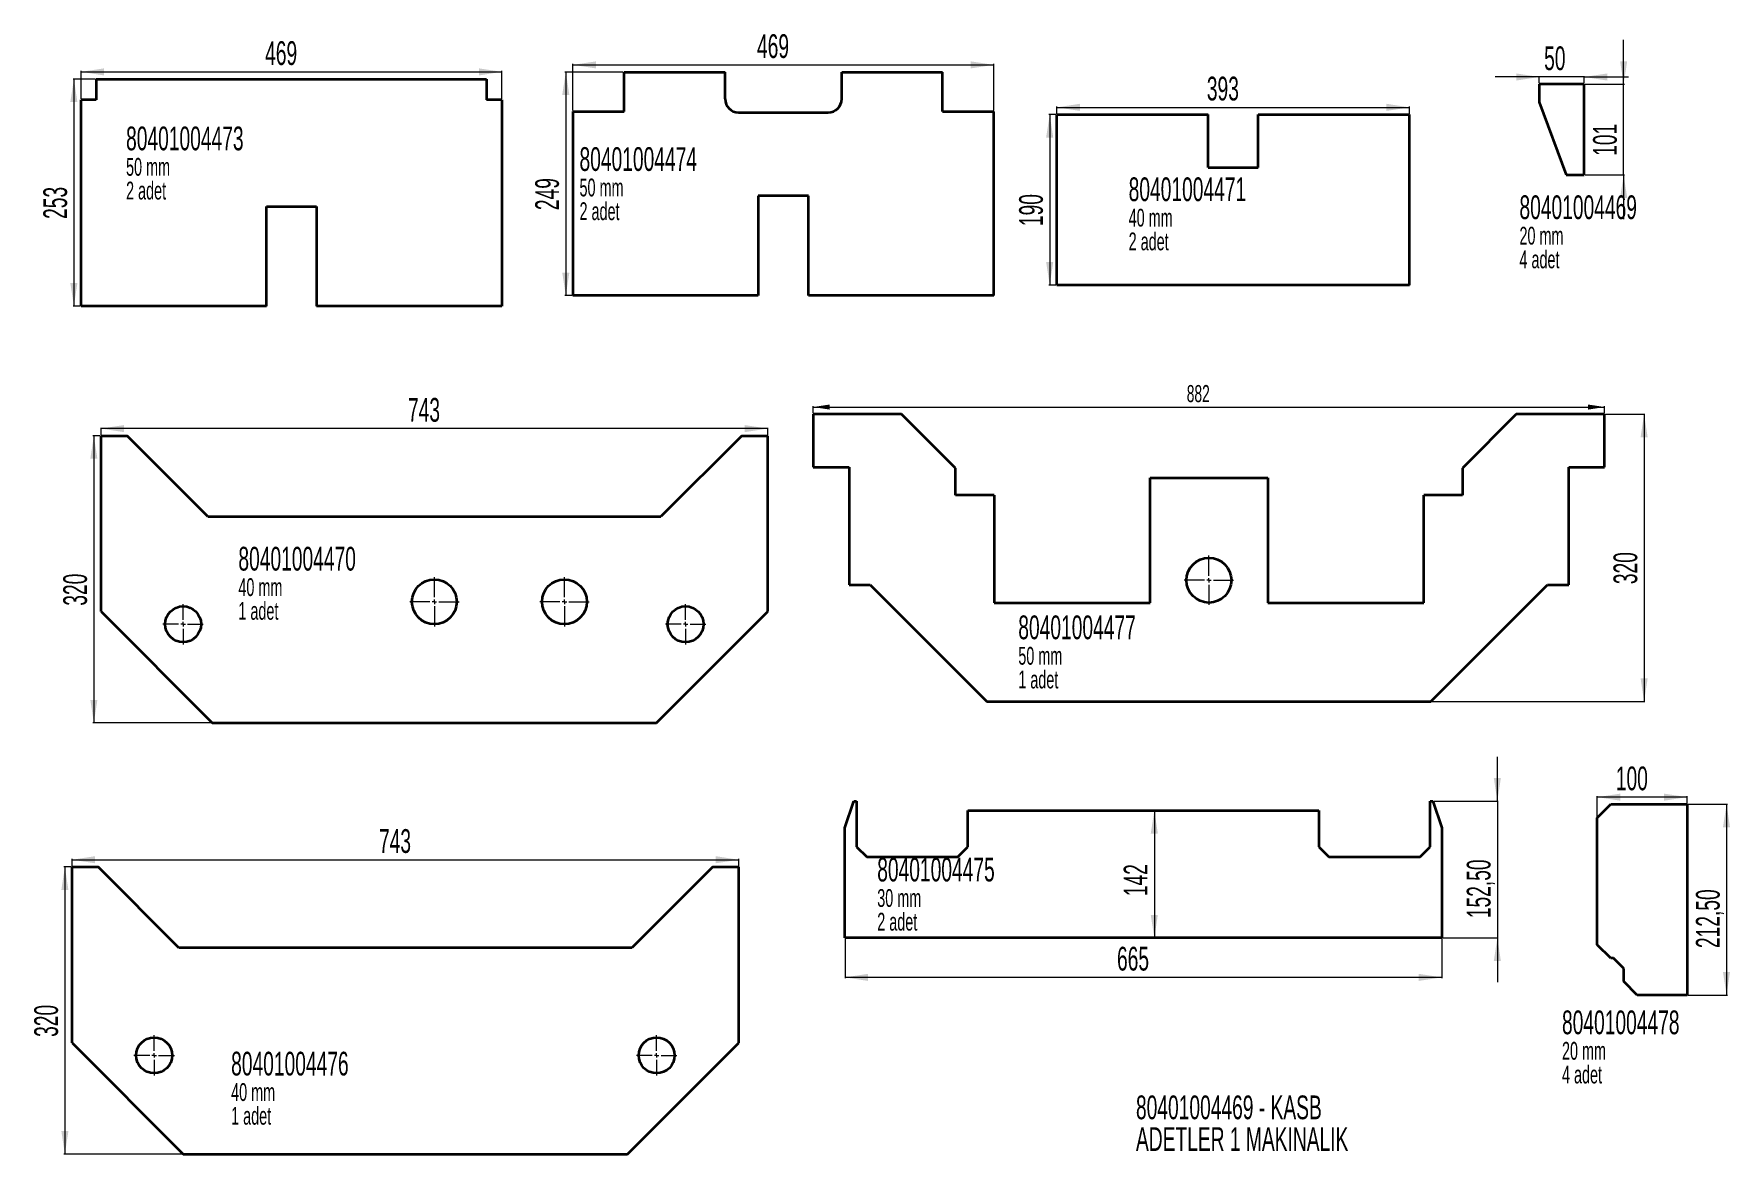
# Model space of a CAD drawing. Header units: millimetres. Extents: x 39 to 1929, y 62 to 1310.
import ezdxf

# ---------------------------------------------------------------- set-up
doc = ezdxf.new("R2010")
doc.units = ezdxf.units.MM
doc.styles.add('SLDTEXTSTYLE0', font='TXT', dxfattribs={"width": 0.605})
doc.dimstyles.new('SLDDIMSTYLE0', dxfattribs={"dimtxt": 25.683187, "dimasz": 2.825151, "dimexe": 0, "dimexo": 0.0625, "dimgap": 6.420797, "dimtad": 1, "dimrnd": 1e-09, "dimzin": 12, "dimdsep": 46, "dimtxsty": 'SLDTEXTSTYLE0', "dimsah": 1, "dimcen": 0.09, "dimadec": 0, "dimazin": 3, "dimtfac": 1, "dimtmove": 0, "dimatfit": 0, "dimfxl": 1, "dimfrac": 2, "dimtolj": 1, "dimtzin": 12, "dimarcsym": 0})
doc.dimstyles.new('SLDDIMSTYLE1', dxfattribs={"dimtxt": 25.683187, "dimasz": 2.825151, "dimexe": 0, "dimexo": 0.0625, "dimgap": 6.420797, "dimtad": 1, "dimrnd": 1e-09, "dimzin": 12, "dimdsep": 46, "dimtxsty": 'SLDTEXTSTYLE0', "dimsah": 1, "dimcen": 0.09, "dimadec": 0, "dimazin": 3, "dimtfac": 1, "dimtofl": 0, "dimtmove": 0, "dimatfit": 3, "dimfxl": 1, "dimfrac": 2, "dimtolj": 1, "dimtzin": 12, "dimarcsym": 0})
doc.dimstyles.new('SLDDIMSTYLE2', dxfattribs={"dimtxt": 18.491895, "dimasz": 2.825151, "dimexe": 0, "dimexo": 0.0625, "dimgap": 4.622974, "dimtad": 1, "dimrnd": 1e-09, "dimzin": 12, "dimdsep": 46, "dimtxsty": 'SLDTEXTSTYLE0', "dimsah": 1, "dimcen": 0.09, "dimadec": 0, "dimazin": 3, "dimtfac": 1, "dimtofl": 0, "dimtmove": 0, "dimatfit": 3, "dimfxl": 1, "dimfrac": 2, "dimtolj": 1, "dimtzin": 12, "dimarcsym": 0})

# ---------------------------------------------------------------- blocks, each defined once
blk = doc.blocks.new('SW_NOTE_0')
at = {"color": 0, "linetype": 'Continuous', "lineweight": 0, "attachment_point": 1, "style": 'SLDTEXTSTYLE0'}
for s, insert, char_height in [('80401004476', (0, 34.1), 26.458), ('40 mm', (0, -0.9), 19.84), ('1 adet', (0, -27.3), 19.84)]:
    blk.add_mtext(s, dxfattribs=dict(at, insert=insert, char_height=char_height))
blk = doc.blocks.new('SW_NOTE_0_1')
at = {"color": 0, "linetype": 'Continuous', "lineweight": 0, "attachment_point": 1, "style": 'SLDTEXTSTYLE0'}
for s, insert, char_height in [('80401004470', (0, 34.1), 26.458), ('40 mm', (0, -0.9), 19.84), ('1 adet', (0, -27.3), 19.84)]:
    blk.add_mtext(s, dxfattribs=dict(at, insert=insert, char_height=char_height))
blk = doc.blocks.new('SW_NOTE_0_2')
at = {"color": 0, "linetype": 'Continuous', "lineweight": 0, "attachment_point": 1, "style": 'SLDTEXTSTYLE0'}
for s, insert, char_height in [('80401004473', (0, 34.1), 26.458), ('50 mm', (0, -0.9), 19.84), ('2 adet', (0, -27.3), 19.84)]:
    blk.add_mtext(s, dxfattribs=dict(at, insert=insert, char_height=char_height))
blk = doc.blocks.new('SW_NOTE_0_3')
at = {"color": 0, "linetype": 'Continuous', "lineweight": 0, "char_height": 26.458, "attachment_point": 1, "style": 'SLDTEXTSTYLE0'}
for s, insert in [('80401004469 - KASB', (0, 34.1)), ('ADETLER 1 MAKINALIK', (0, -1.2))]:
    blk.add_mtext(s, dxfattribs=dict(at, insert=insert))
blk = doc.blocks.new('_D')
at = {"color": 7, "linetype": 'Continuous', "lineweight": 0}
for p, q in [((1716.2, 1262.5), (1666.9, 1262.5)), ((1716.2, 1255.5), (1716.2, 1263.5)), ((1766.2, 1262.5), (1716.2, 1262.5)), ((1766.2, 1255.5), (1766.2, 1263.5)), ((1766.2, 1262.5), (1815.6, 1262.5))]:
    blk.add_line(p, q, dxfattribs=at)
at = {"color": 7, "linetype": 'Continuous', "lineweight": 18}
for points in [[(1716.2, 1262.5), (1690.6, 1266.4), (1690.6, 1258.5)], [(1766.2, 1262.5), (1791.9, 1258.5), (1791.9, 1266.4)]]:
    blk.add_solid(points, dxfattribs=at)
at = {"color": 7, "linetype": 'Continuous', "lineweight": 18, "insert": (1721.6, 1296.6), "char_height": 26.46, "attachment_point": 1, "style": 'SLDTEXTSTYLE0'}
blk.add_mtext('50', dxfattribs=at)
blk = doc.blocks.new('_D_1')
at = {"color": 7, "linetype": 'Continuous', "lineweight": 0}
for p, q in [((1810.2, 1254.5), (1810.2, 1303.9)), ((1767.2, 1254.5), (1811.2, 1254.5)), ((1810.2, 1153.5), (1810.2, 1254.5)), ((1767.2, 1153.5), (1811.2, 1153.5)), ((1810.2, 1153.5), (1810.2, 1104.1))]:
    blk.add_line(p, q, dxfattribs=at)
at = {"color": 7, "linetype": 'Continuous', "lineweight": 18}
for points in [[(1810.2, 1254.5), (1814.2, 1280.1), (1806.3, 1280.1)], [(1810.2, 1153.5), (1806.3, 1127.8), (1814.2, 1127.8)]]:
    blk.add_solid(points, dxfattribs=at)
at = {"color": 7, "linetype": 'Continuous', "lineweight": 18, "insert": (1776.1, 1174.6), "char_height": 26.46, "attachment_point": 1, "rotation": 90, "style": 'SLDTEXTSTYLE0'}
blk.add_mtext('101', dxfattribs=at)
blk = doc.blocks.new('SW_NOTE_0_4')
at = {"color": 0, "linetype": 'Continuous', "lineweight": 0, "attachment_point": 1, "style": 'SLDTEXTSTYLE0'}
for s, insert, char_height in [('80401004469', (0, 34.1), 26.458), ('20 mm', (0, -0.9), 19.84), ('4 adet', (0, -27.3), 19.84)]:
    blk.add_mtext(s, dxfattribs=dict(at, insert=insert, char_height=char_height))
blk = doc.blocks.new('_D_2')
at = {"color": 7, "linetype": 'Continuous', "lineweight": 0}
for p, q in [((113.3, 863.7), (113.3, 871.7)), ((856.3, 870.7), (113.3, 870.7)), ((856.3, 863.7), (856.3, 871.7))]:
    blk.add_line(p, q, dxfattribs=at)
at = {"color": 7, "linetype": 'Continuous', "lineweight": 18}
for points in [[(113.3, 870.7), (139, 866.7), (139, 874.6)], [(856.3, 870.7), (830.6, 874.6), (830.6, 866.7)]]:
    blk.add_solid(points, dxfattribs=at)
at = {"color": 7, "linetype": 'Continuous', "lineweight": 18, "insert": (455.4, 904.8), "char_height": 26.46, "attachment_point": 1, "style": 'SLDTEXTSTYLE0'}
blk.add_mtext('743', dxfattribs=at)
blk = doc.blocks.new('_D_3')
at = {"color": 7, "linetype": 'Continuous', "lineweight": 0}
for p, q in [((112.3, 862.7), (104.3, 862.7)), ((105.3, 862.7), (105.3, 542.7)), ((236.3, 542.7), (104.3, 542.7))]:
    blk.add_line(p, q, dxfattribs=at)
at = {"color": 7, "linetype": 'Continuous', "lineweight": 18}
for points in [[(105.3, 862.7), (101.4, 837), (109.3, 837)], [(105.3, 542.7), (109.3, 568.4), (101.4, 568.4)]]:
    blk.add_solid(points, dxfattribs=at)
at = {"color": 7, "linetype": 'Continuous', "lineweight": 18, "insert": (71.2, 673.3), "char_height": 26.46, "attachment_point": 1, "rotation": 90, "style": 'SLDTEXTSTYLE0'}
blk.add_mtext('320', dxfattribs=at)
blk = doc.blocks.new('SW_CENTERMARKSYMBOL_0')
at = {"color": 0, "linetype": 'Continuous', "lineweight": 18}
for p, q in [((0, 5), (0, 27.5)), ((-5, 0), (-27.5, 0)), ((0, 0), (-2.5, 0)), ((0, 0), (0, 2.5)), ((0, 0), (0, -2.5)), ((0, 0), (2.5, 0)), ((5, 0), (27.5, 0)), ((0, -5), (0, -27.5))]:
    blk.add_line(p, q, dxfattribs=at)
blk = doc.blocks.new('SW_CENTERMARKSYMBOL_1')
at = {"color": 0, "linetype": 'Continuous', "lineweight": 18}
for p, q in [((0, 5), (0, 27.5)), ((-5, 0), (-27.5, 0)), ((0, 0), (-2.5, 0)), ((0, 0), (0, 2.5)), ((0, 0), (0, -2.5)), ((0, 0), (2.5, 0)), ((5, 0), (27.5, 0)), ((0, -5), (0, -27.5))]:
    blk.add_line(p, q, dxfattribs=at)
blk = doc.blocks.new('SW_CENTERMARKSYMBOL_2')
at = {"color": 0, "linetype": 'Continuous', "lineweight": 18}
for p, q in [((0, 5), (0, 22.5)), ((-5, 0), (-22.5, 0)), ((0, 0), (-2.5, 0)), ((0, 0), (0, 2.5)), ((0, 0), (0, -2.5)), ((0, 0), (2.5, 0)), ((5, 0), (22.5, 0)), ((0, -5), (0, -22.5))]:
    blk.add_line(p, q, dxfattribs=at)
blk = doc.blocks.new('SW_CENTERMARKSYMBOL_3')
at = {"color": 0, "linetype": 'Continuous', "lineweight": 18}
for p, q in [((0, 5), (0, 22.5)), ((-5, 0), (-22.5, 0)), ((0, 0), (-2.5, 0)), ((0, 0), (0, 2.5)), ((0, 0), (0, -2.5)), ((0, 0), (2.5, 0)), ((5, 0), (22.5, 0)), ((0, -5), (0, -22.5))]:
    blk.add_line(p, q, dxfattribs=at)
blk = doc.blocks.new('_D_4')
at = {"color": 7, "linetype": 'Continuous', "lineweight": 0}
for p, q in [((1178.6, 1221.6), (1178.6, 1229.6)), ((1571.6, 1221.6), (1571.6, 1229.6)), ((1178.6, 1228.6), (1571.6, 1228.6))]:
    blk.add_line(p, q, dxfattribs=at)
at = {"color": 7, "linetype": 'Continuous', "lineweight": 18}
for points in [[(1178.6, 1228.6), (1204.2, 1224.7), (1204.2, 1232.6)], [(1571.6, 1228.6), (1545.9, 1232.6), (1545.9, 1224.7)]]:
    blk.add_solid(points, dxfattribs=at)
at = {"color": 7, "linetype": 'Continuous', "lineweight": 18, "insert": (1345.7, 1262.8), "char_height": 26.46, "attachment_point": 1, "style": 'SLDTEXTSTYLE0'}
blk.add_mtext('393', dxfattribs=at)
blk = doc.blocks.new('_D_5')
at = {"color": 7, "linetype": 'Continuous', "lineweight": 0}
for p, q in [((1177.6, 1220.6), (1169.6, 1220.6)), ((1170.6, 1220.6), (1170.6, 1030.6)), ((1177.6, 1030.6), (1169.6, 1030.6))]:
    blk.add_line(p, q, dxfattribs=at)
at = {"color": 7, "linetype": 'Continuous', "lineweight": 18}
for points in [[(1170.6, 1220.6), (1166.6, 1195), (1174.5, 1195)], [(1170.6, 1030.6), (1174.5, 1056.3), (1166.6, 1056.3)]]:
    blk.add_solid(points, dxfattribs=at)
at = {"color": 7, "linetype": 'Continuous', "lineweight": 18, "insert": (1136.5, 1096.3), "char_height": 26.46, "attachment_point": 1, "rotation": 90, "style": 'SLDTEXTSTYLE0'}
blk.add_mtext('190', dxfattribs=at)
blk = doc.blocks.new('SW_NOTE_0_5')
at = {"color": 0, "linetype": 'Continuous', "lineweight": 0, "attachment_point": 1, "style": 'SLDTEXTSTYLE0'}
for s, insert, char_height in [('80401004471', (0, 34.1), 26.458), ('40 mm', (0, -0.9), 19.84), ('2 adet', (0, -27.3), 19.84)]:
    blk.add_mtext(s, dxfattribs=dict(at, insert=insert, char_height=char_height))
blk = doc.blocks.new('_D_6')
at = {"color": 7, "linetype": 'Continuous', "lineweight": 0}
for p, q in [((91.1, 1238.2), (91.1, 1269.2)), ((91.1, 1268.2), (560.1, 1268.2)), ((560.1, 1238.2), (560.1, 1269.2))]:
    blk.add_line(p, q, dxfattribs=at)
at = {"color": 7, "linetype": 'Continuous', "lineweight": 18}
for points in [[(91.1, 1268.2), (116.8, 1264.2), (116.8, 1272.1)], [(560.1, 1268.2), (534.4, 1272.1), (534.4, 1264.2)]]:
    blk.add_solid(points, dxfattribs=at)
at = {"color": 7, "linetype": 'Continuous', "lineweight": 18, "insert": (296.2, 1302.3), "char_height": 26.46, "attachment_point": 1, "style": 'SLDTEXTSTYLE0'}
blk.add_mtext('469', dxfattribs=at)
blk = doc.blocks.new('_D_7')
at = {"color": 7, "linetype": 'Continuous', "lineweight": 0}
for p, q in [((107.1, 1260.2), (82.1, 1260.2)), ((83.1, 1260.2), (83.1, 1007.2)), ((90.1, 1007.2), (82.1, 1007.2))]:
    blk.add_line(p, q, dxfattribs=at)
at = {"color": 7, "linetype": 'Continuous', "lineweight": 18}
for points in [[(83.1, 1260.2), (79.1, 1234.5), (87, 1234.5)], [(83.1, 1007.2), (87, 1032.9), (79.1, 1032.9)]]:
    blk.add_solid(points, dxfattribs=at)
at = {"color": 7, "linetype": 'Continuous', "lineweight": 18, "insert": (49, 1104.3), "char_height": 26.46, "attachment_point": 1, "rotation": 90, "style": 'SLDTEXTSTYLE0'}
blk.add_mtext('253', dxfattribs=at)
blk = doc.blocks.new('_D_8')
at = {"color": 7, "linetype": 'Continuous', "lineweight": 0}
for p, q in [((639.3, 1225), (639.3, 1277)), ((639.3, 1276), (1108.3, 1276)), ((1108.3, 1225), (1108.3, 1277))]:
    blk.add_line(p, q, dxfattribs=at)
at = {"color": 7, "linetype": 'Continuous', "lineweight": 18}
for points in [[(639.3, 1276), (665, 1272), (665, 1279.9)], [(1108.3, 1276), (1082.6, 1279.9), (1082.6, 1272)]]:
    blk.add_solid(points, dxfattribs=at)
at = {"color": 7, "linetype": 'Continuous', "lineweight": 18, "insert": (844.4, 1310.1), "char_height": 26.46, "attachment_point": 1, "style": 'SLDTEXTSTYLE0'}
blk.add_mtext('469', dxfattribs=at)
blk = doc.blocks.new('_D_9')
at = {"color": 7, "linetype": 'Continuous', "lineweight": 0}
for p, q in [((695.3, 1268), (630.3, 1268)), ((631.3, 1268), (631.3, 1019)), ((638.3, 1019), (630.3, 1019))]:
    blk.add_line(p, q, dxfattribs=at)
at = {"color": 7, "linetype": 'Continuous', "lineweight": 18}
for points in [[(631.3, 1268), (627.3, 1242.3), (635.3, 1242.3)], [(631.3, 1019), (635.3, 1044.6), (627.3, 1044.6)]]:
    blk.add_solid(points, dxfattribs=at)
at = {"color": 7, "linetype": 'Continuous', "lineweight": 18, "insert": (597.2, 1114.1), "char_height": 26.46, "attachment_point": 1, "rotation": 90, "style": 'SLDTEXTSTYLE0'}
blk.add_mtext('249', dxfattribs=at)
blk = doc.blocks.new('SW_NOTE_0_6')
at = {"color": 0, "linetype": 'Continuous', "lineweight": 0, "attachment_point": 1, "style": 'SLDTEXTSTYLE0'}
for s, insert, char_height in [('80401004474', (0, 34.1), 26.458), ('50 mm', (0, -0.9), 19.84), ('2 adet', (0, -27.3), 19.84)]:
    blk.add_mtext(s, dxfattribs=dict(at, insert=insert, char_height=char_height))
blk = doc.blocks.new('_D_10')
at = {"color": 7, "linetype": 'Continuous', "lineweight": 0}
for p, q in [((81, 383.2), (81, 391.2)), ((81, 390.2), (824, 390.2)), ((824, 383.2), (824, 391.2))]:
    blk.add_line(p, q, dxfattribs=at)
at = {"color": 7, "linetype": 'Continuous', "lineweight": 18}
for points in [[(81, 390.2), (106.7, 386.3), (106.7, 394.2)], [(824, 390.2), (798.4, 394.2), (798.4, 386.3)]]:
    blk.add_solid(points, dxfattribs=at)
at = {"color": 7, "linetype": 'Continuous', "lineweight": 18, "insert": (423.1, 424.3), "char_height": 26.46, "attachment_point": 1, "style": 'SLDTEXTSTYLE0'}
blk.add_mtext('743', dxfattribs=at)
blk = doc.blocks.new('_D_11')
at = {"color": 7, "linetype": 'Continuous', "lineweight": 0}
for p, q in [((80, 382.2), (72, 382.2)), ((73, 382.2), (73, 62.2)), ((204, 62.2), (72, 62.2))]:
    blk.add_line(p, q, dxfattribs=at)
at = {"color": 7, "linetype": 'Continuous', "lineweight": 18}
for points in [[(73, 382.2), (69.1, 356.6), (77, 356.6)], [(73, 62.2), (77, 87.9), (69.1, 87.9)]]:
    blk.add_solid(points, dxfattribs=at)
at = {"color": 7, "linetype": 'Continuous', "lineweight": 18, "insert": (38.9, 192.8), "char_height": 26.46, "attachment_point": 1, "rotation": 90, "style": 'SLDTEXTSTYLE0'}
blk.add_mtext('320', dxfattribs=at)
blk = doc.blocks.new('SW_CENTERMARKSYMBOL_4')
at = {"color": 0, "linetype": 'Continuous', "lineweight": 18}
for p, q in [((0, 5), (0, 22.5)), ((-5, 0), (-22.5, 0)), ((0, 0), (-2.5, 0)), ((0, 0), (0, 2.5)), ((0, 0), (0, -2.5)), ((0, 0), (2.5, 0)), ((5, 0), (22.5, 0)), ((0, -5), (0, -22.5))]:
    blk.add_line(p, q, dxfattribs=at)
blk = doc.blocks.new('SW_CENTERMARKSYMBOL_5')
at = {"color": 0, "linetype": 'Continuous', "lineweight": 18}
for p, q in [((0, 5), (0, 22.5)), ((-5, 0), (-22.5, 0)), ((0, 0), (-2.5, 0)), ((0, 0), (0, 2.5)), ((0, 0), (0, -2.5)), ((0, 0), (2.5, 0)), ((5, 0), (22.5, 0)), ((0, -5), (0, -22.5))]:
    blk.add_line(p, q, dxfattribs=at)
blk = doc.blocks.new('_D_12')
at = {"color": 7, "linetype": 'Continuous', "lineweight": 0}
for p, q in [((1790, 886.7), (1834, 886.7)), ((1833, 886.7), (1833, 566.7)), ((1596.5, 566.7), (1834, 566.7))]:
    blk.add_line(p, q, dxfattribs=at)
at = {"color": 7, "linetype": 'Continuous', "lineweight": 18}
for points in [[(1833, 886.7), (1829.1, 861), (1837, 861)], [(1833, 566.7), (1837, 592.3), (1829.1, 592.3)]]:
    blk.add_solid(points, dxfattribs=at)
at = {"color": 7, "linetype": 'Continuous', "lineweight": 18, "insert": (1798.9, 697.3), "char_height": 26.46, "attachment_point": 1, "rotation": 90, "style": 'SLDTEXTSTYLE0'}
blk.add_mtext('320', dxfattribs=at)
blk = doc.blocks.new('_D_13')
at = {"color": 7, "linetype": 'Continuous', "lineweight": 0}
for p, q in [((907, 887.7), (907, 895.7)), ((907, 894.7), (1789, 894.7)), ((1789, 887.7), (1789, 895.7))]:
    blk.add_line(p, q, dxfattribs=at)
at = {"color": 7, "linetype": 'Continuous', "lineweight": 18}
for points in [[(907, 894.7), (925.5, 891.8), (925.5, 897.5)], [(1789, 894.7), (1770.5, 897.5), (1770.5, 891.8)]]:
    blk.add_solid(points, dxfattribs=at)
at = {"color": 7, "linetype": 'Continuous', "lineweight": 18, "insert": (1323.3, 919.2), "char_height": 19.05, "attachment_point": 1, "style": 'SLDTEXTSTYLE0'}
blk.add_mtext('882', dxfattribs=at)
blk = doc.blocks.new('SW_NOTE_0_7')
at = {"color": 0, "linetype": 'Continuous', "lineweight": 0, "attachment_point": 1, "style": 'SLDTEXTSTYLE0'}
for s, insert, char_height in [('80401004477', (0, 34.1), 26.458), ('50 mm', (0, -0.9), 19.84), ('1 adet', (0, -27.3), 19.84)]:
    blk.add_mtext(s, dxfattribs=dict(at, insert=insert, char_height=char_height))
blk = doc.blocks.new('SW_CENTERMARKSYMBOL_6')
at = {"color": 0, "linetype": 'Continuous', "lineweight": 18}
for p, q in [((0, 5), (0, 27.5)), ((-5, 0), (-27.5, 0)), ((0, 0), (-2.5, 0)), ((0, 0), (0, 2.5)), ((0, 0), (0, -2.5)), ((0, 0), (2.5, 0)), ((5, 0), (27.5, 0)), ((0, -5), (0, -27.5))]:
    blk.add_line(p, q, dxfattribs=at)
blk = doc.blocks.new('_D_14')
at = {"color": 7, "linetype": 'Continuous', "lineweight": 0}
for p, q in [((1881.9, 452), (1925.9, 452)), ((1924.9, 452), (1924.9, 239.5)), ((1881.9, 239.5), (1925.9, 239.5))]:
    blk.add_line(p, q, dxfattribs=at)
at = {"color": 7, "linetype": 'Continuous', "lineweight": 18}
for points in [[(1924.9, 452), (1920.9, 426.3), (1928.8, 426.3)], [(1924.9, 239.5), (1928.8, 265.2), (1920.9, 265.2)]]:
    blk.add_solid(points, dxfattribs=at)
at = {"color": 7, "linetype": 'Continuous', "lineweight": 18, "insert": (1890.8, 291.8), "char_height": 26.46, "attachment_point": 1, "rotation": 90, "style": 'SLDTEXTSTYLE0'}
blk.add_mtext('212,50', dxfattribs=at)
blk = doc.blocks.new('_D_15')
at = {"color": 7, "linetype": 'Continuous', "lineweight": 0}
for p, q in [((1780.9, 438), (1780.9, 461)), ((1880.9, 460), (1780.9, 460)), ((1880.9, 453), (1880.9, 461))]:
    blk.add_line(p, q, dxfattribs=at)
at = {"color": 7, "linetype": 'Continuous', "lineweight": 18}
for points in [[(1780.9, 460), (1806.6, 456), (1806.6, 463.9)], [(1880.9, 460), (1855.2, 463.9), (1855.2, 456)]]:
    blk.add_solid(points, dxfattribs=at)
at = {"color": 7, "linetype": 'Continuous', "lineweight": 18, "insert": (1801.5, 494.1), "char_height": 26.46, "attachment_point": 1, "style": 'SLDTEXTSTYLE0'}
blk.add_mtext('100', dxfattribs=at)
blk = doc.blocks.new('SW_NOTE_0_8')
at = {"color": 0, "linetype": 'Continuous', "lineweight": 0, "attachment_point": 1, "style": 'SLDTEXTSTYLE0'}
for s, insert, char_height in [('80401004478', (0, 34.1), 26.458), ('20 mm', (0, -0.9), 19.84), ('4 adet', (0, -27.3), 19.84)]:
    blk.add_mtext(s, dxfattribs=dict(at, insert=insert, char_height=char_height))
blk = doc.blocks.new('_D_16')
at = {"color": 7, "linetype": 'Continuous', "lineweight": 0}
blk.add_line((1287.2, 445.1), (1287.2, 303.1), dxfattribs=at)
at = {"color": 7, "linetype": 'Continuous', "lineweight": 18}
for points in [[(1287.2, 445.1), (1283.2, 419.4), (1291.1, 419.4)], [(1287.2, 303.1), (1291.1, 328.8), (1283.2, 328.8)]]:
    blk.add_solid(points, dxfattribs=at)
at = {"color": 7, "linetype": 'Continuous', "lineweight": 18, "insert": (1253.1, 349.6), "char_height": 26.46, "attachment_point": 1, "rotation": 90, "style": 'SLDTEXTSTYLE0'}
blk.add_mtext('142', dxfattribs=at)
blk = doc.blocks.new('_D_17')
at = {"color": 7, "linetype": 'Continuous', "lineweight": 0}
for p, q in [((1669.5, 455.6), (1669.5, 505)), ((1598.5, 455.6), (1670.5, 455.6)), ((1669.5, 455.6), (1669.5, 303.1)), ((1608.5, 303.1), (1670.5, 303.1)), ((1669.5, 303.1), (1669.5, 253.7))]:
    blk.add_line(p, q, dxfattribs=at)
at = {"color": 7, "linetype": 'Continuous', "lineweight": 18}
for points in [[(1669.5, 455.6), (1673.4, 481.3), (1665.5, 481.3)], [(1669.5, 303.1), (1665.5, 277.4), (1673.4, 277.4)]]:
    blk.add_solid(points, dxfattribs=at)
at = {"color": 7, "linetype": 'Continuous', "lineweight": 18, "insert": (1635.4, 325.1), "char_height": 26.46, "attachment_point": 1, "rotation": 90, "style": 'SLDTEXTSTYLE0'}
blk.add_mtext('152,50', dxfattribs=at)
blk = doc.blocks.new('_D_18')
at = {"color": 7, "linetype": 'Continuous', "lineweight": 0}
for p, q in [((942.5, 302.1), (942.5, 258.1)), ((1607.5, 302.1), (1607.5, 258.1)), ((1607.5, 259.1), (942.5, 259.1))]:
    blk.add_line(p, q, dxfattribs=at)
at = {"color": 7, "linetype": 'Continuous', "lineweight": 18}
for points in [[(942.5, 259.1), (968.1, 255.2), (968.1, 263.1)], [(1607.5, 259.1), (1581.8, 263.1), (1581.8, 255.2)]]:
    blk.add_solid(points, dxfattribs=at)
at = {"color": 7, "linetype": 'Continuous', "lineweight": 18, "insert": (1245.6, 293.2), "char_height": 26.46, "attachment_point": 1, "style": 'SLDTEXTSTYLE0'}
blk.add_mtext('665', dxfattribs=at)
blk = doc.blocks.new('SW_NOTE_0_9')
at = {"color": 0, "linetype": 'Continuous', "lineweight": 0, "attachment_point": 1, "style": 'SLDTEXTSTYLE0'}
for s, insert, char_height in [('80401004475', (0, 34.1), 26.458), ('30 mm', (0, -0.9), 19.84), ('2 adet', (0, -27.3), 19.84)]:
    blk.add_mtext(s, dxfattribs=dict(at, insert=insert, char_height=char_height))

msp = doc.modelspace()

# ---------------------------------------------------------------- linework, layer by layer
at = {"color": 7, "linetype": 'Continuous', "lineweight": 35}
for p, q in [((696.301, 1223.957), (696.301, 1267.957)), ((696.301, 1267.957), (808.801, 1267.957)), ((808.801, 1237.957), (808.801, 1267.957)), ((938.801, 1267.957), (1051.301, 1267.957)), ((938.801, 1237.957), (938.801, 1267.957)), ((1051.301, 1223.957), (1051.301, 1267.957)), ((108.076, 1260.171), (108.076, 1237.171)), ((108.076, 1260.171), (543.076, 1260.171)), ((543.076, 1260.171), (543.076, 1237.171)), ((1716.243, 1254.462), (1716.243, 1234.462)), ((1766.243, 1254.462), (1716.243, 1254.462)), ((1766.243, 1153.462), (1766.243, 1254.462)), ((91.076, 1007.171), (91.076, 1237.171)), ((108.076, 1237.171), (91.076, 1237.171)), ((560.076, 1237.171), (543.076, 1237.171)), ((560.076, 1237.171), (560.076, 1007.171)), ((1716.243, 1234.462), (1746.243, 1153.462)), ((639.301, 1223.957), (696.301, 1223.957)), ((639.301, 1223.957), (639.301, 1018.957)), ((823.801, 1222.957), (923.801, 1222.957)), ((1051.301, 1223.957), (1108.301, 1223.957)), ((1108.301, 1018.957), (1108.301, 1223.957)), ((1178.558, 1030.65), (1178.558, 1220.65)), ((1178.558, 1220.65), (1347.058, 1220.65)), ((1347.058, 1161.65), (1347.058, 1220.65)), ((1403.058, 1161.65), (1403.058, 1220.65)), ((1403.058, 1220.65), (1571.558, 1220.65)), ((1571.558, 1030.65), (1571.558, 1220.65)), ((1347.058, 1161.65), (1403.058, 1161.65)), ((1746.243, 1153.462), (1766.243, 1153.462)), ((297.576, 1118.171), (353.576, 1118.171)), ((297.576, 1007.171), (297.576, 1118.171)), ((353.576, 1118.171), (353.576, 1007.171)), ((901.801, 1129.957), (845.801, 1129.957)), ((845.801, 1129.957), (845.801, 1018.957)), ((901.801, 1018.957), (901.801, 1129.957)), ((1571.558, 1030.65), (1178.558, 1030.65)), ((297.576, 1007.171), (91.076, 1007.171)), ((560.076, 1007.171), (353.576, 1007.171)), ((845.801, 1018.957), (639.301, 1018.957)), ((1108.301, 1018.957), (901.801, 1018.957)), ((907.026, 886.659), (907.026, 827.659)), ((1005.526, 886.659), (907.026, 886.659)), ((1065.526, 826.659), (1005.526, 886.659)), ((1690.526, 886.659), (1630.526, 826.659)), ((1789.026, 886.659), (1690.526, 886.659)), ((1789.026, 827.659), (1789.026, 886.659)), ((113.303, 666.67), (113.303, 862.67)), ((113.303, 862.67), (142.303, 862.67)), ((232.303, 772.67), (142.303, 862.67)), ((827.303, 862.67), (737.303, 772.67)), ((827.303, 862.67), (856.303, 862.67)), ((856.303, 666.67), (856.303, 862.67)), ((907.026, 827.659), (947.026, 827.659)), ((947.026, 827.659), (947.026, 696.659)), ((1065.526, 796.659), (1065.526, 826.659)), ((1282.526, 676.659), (1282.526, 815.659)), ((1282.526, 815.659), (1413.526, 815.659)), ((1413.526, 815.659), (1413.526, 676.659)), ((1630.526, 826.659), (1630.526, 796.659)), ((1749.026, 827.659), (1789.026, 827.659)), ((1749.026, 696.659), (1749.026, 827.659)), ((1108.526, 796.659), (1065.526, 796.659)), ((1108.526, 796.659), (1108.526, 676.659)), ((1630.526, 796.659), (1587.526, 796.659)), ((1587.526, 676.659), (1587.526, 796.659)), ((232.303, 772.67), (737.303, 772.67)), ((947.026, 696.659), (970.526, 696.659)), ((970.526, 696.659), (1100.526, 566.659)), ((1595.526, 566.659), (1725.526, 696.659)), ((1725.526, 696.659), (1749.026, 696.659)), ((113.303, 666.67), (237.303, 542.67)), ((732.303, 542.67), (856.303, 666.67)), ((1108.526, 676.659), (1282.526, 676.659)), ((1413.526, 676.659), (1587.526, 676.659)), ((1100.526, 566.659), (1595.526, 566.659)), ((237.303, 542.67), (732.303, 542.67)), ((942.457, 425.621), (952.457, 455.621)), ((952.457, 455.621), (955.457, 455.621)), ((955.457, 455.621), (955.457, 404.793)), ((1594.457, 404.793), (1594.457, 455.621)), ((1594.457, 455.621), (1597.457, 455.621)), ((1597.457, 455.621), (1607.457, 425.621)), ((1079.457, 404.793), (1079.457, 445.121)), ((1079.457, 445.121), (1470.457, 445.121)), ((1470.457, 445.121), (1470.457, 404.793)), ((1780.89, 436.994), (1795.89, 451.994)), ((1780.89, 295.494), (1780.89, 436.994)), ((1795.89, 451.994), (1880.89, 451.994)), ((1880.89, 451.994), (1880.89, 239.494)), ((942.457, 303.121), (942.457, 425.621)), ((1607.457, 425.621), (1607.457, 303.121)), ((955.457, 404.793), (966.628, 393.621)), ((1068.285, 393.621), (1079.457, 404.793)), ((1470.457, 404.793), (1481.628, 393.621)), ((1583.285, 393.621), (1594.457, 404.793)), ((81.045, 186.24), (81.045, 382.24)), ((81.045, 382.24), (110.045, 382.24)), ((200.045, 292.24), (110.045, 382.24)), ((795.045, 382.24), (705.045, 292.24)), ((795.045, 382.24), (824.045, 382.24)), ((824.045, 186.24), (824.045, 382.24)), ((966.628, 393.621), (1068.285, 393.621)), ((1481.628, 393.621), (1583.285, 393.621)), ((1607.457, 303.121), (942.457, 303.121)), ((705.045, 292.24), (200.045, 292.24)), ((1795.89, 280.494), (1780.89, 295.494)), ((1798.89, 280.494), (1795.89, 280.494)), ((1810.39, 268.994), (1798.89, 280.494)), ((1810.39, 254.494), (1810.39, 268.994)), ((1825.39, 239.494), (1810.39, 254.494)), ((1880.89, 239.494), (1825.39, 239.494)), ((81.045, 186.24), (205.045, 62.24)), ((700.045, 62.24), (824.045, 186.24)), ((205.045, 62.24), (700.045, 62.24))]:
    msp.add_line(p, q, dxfattribs=at)
for centre, radius in [((1348.026, 701.659), 25), ((484.803, 677.67), 25), ((629.803, 677.67), 25), ((204.803, 652.67), 20), ((764.803, 652.67), 20), ((172.545, 172.24), 20), ((732.545, 172.24), 20)]:
    msp.add_circle(centre, radius, dxfattribs=at)
for centre, start, end in [((823.801, 1237.957), 180, 270), ((923.801, 1237.957), 270, 0)]:
    msp.add_arc(centre, 15, start, end, dxfattribs=at)

# ---------------------------------------------------------------- block references
at = {"color": 7, "linetype": 'Continuous', "lineweight": 0}
for name, p in [('SW_NOTE_0_2', (141.23, 1173.139)), ('SW_NOTE_0_6', (646.587, 1150.158)), ('SW_NOTE_0_5', (1258.574, 1116.49)), ('SW_NOTE_0_4', (1694.112, 1096.467)), ('SW_NOTE_0_1', (266.413, 704.813)), ('SW_NOTE_0_7', (1135.584, 628.314)), ('SW_NOTE_0_9', (978.384, 358.407)), ('SW_NOTE_0_8', (1741.515, 188.151)), ('SW_NOTE_0', (258.337, 142.154)), ('SW_NOTE_0_3', (1266.736, 93.421))]:
    msp.add_blockref(name, p, dxfattribs=at)
at = {"color": 7, "linetype": 'Continuous', "lineweight": 18}
for name, p in [('SW_CENTERMARKSYMBOL_6', (1348.026, 701.659)), ('SW_CENTERMARKSYMBOL_1', (484.803, 677.67)), ('SW_CENTERMARKSYMBOL_0', (629.803, 677.67)), ('SW_CENTERMARKSYMBOL_3', (204.803, 652.67)), ('SW_CENTERMARKSYMBOL_2', (764.803, 652.67)), ('SW_CENTERMARKSYMBOL_4', (172.545, 172.24)), ('SW_CENTERMARKSYMBOL_5', (732.545, 172.24))]:
    msp.add_blockref(name, p, dxfattribs=at)

# ---------------------------------------------------------------- dimensions: what is measured, and where the dimension line sits
for base, p1, p2, dimstyle, picture, middle in [((1108.301, 1275.957), (639.301, 1223.957), (1108.301, 1223.957), 'SLDDIMSTYLE1', '_D_8', (873.801, 1275.957)), ((560.076, 1268.171), (91.076, 1237.171), (560.076, 1237.171), 'SLDDIMSTYLE1', '_D_6', (325.576, 1268.171)), ((1716.243, 1262.462), (1766.243, 1254.462), (1716.243, 1254.462), 'SLDDIMSTYLE0', '_D', (1741.243, 1262.462)), ((1571.558, 1228.65), (1178.558, 1220.65), (1571.558, 1220.65), 'SLDDIMSTYLE1', '_D_4', (1375.058, 1228.65)), ((1789.026, 894.659), (907.026, 886.659), (1789.026, 886.659), 'SLDDIMSTYLE2', '_D_13', (1344.507, 894.659)), ((113.303, 870.67), (856.303, 862.67), (113.303, 862.67), 'SLDDIMSTYLE1', '_D_2', (484.803, 870.67)), ((1780.89, 459.994), (1880.89, 451.994), (1780.89, 436.994), 'SLDDIMSTYLE1', '_D_15', (1830.89, 459.994)), ((824.045, 390.24), (81.045, 382.24), (824.045, 382.24), 'SLDDIMSTYLE1', '_D_10', (452.545, 390.24)), ((942.457, 259.121), (1607.457, 303.121), (942.457, 303.121), 'SLDDIMSTYLE1', '_D_18', (1274.957, 259.121))]:
    dim = msp.add_linear_dim(base=base, p1=p1, p2=p2, dimstyle=dimstyle, dxfattribs=at)
    dim.commit()
    dim.dimension.update_dxf_attribs({"geometry": picture, "text_midpoint": middle, "dimtype": 160})
for base, p1, p2, dimstyle, picture, middle in [((1810.243, 1254.462), (1766.243, 1153.462), (1766.243, 1254.462), 'SLDDIMSTYLE0', '_D_1', (1810.243, 1203.962)), ((631.301, 1018.957), (696.301, 1267.957), (639.301, 1018.957), 'SLDDIMSTYLE1', '_D_9', (631.301, 1143.457)), ((83.076, 1007.171), (108.076, 1260.171), (91.076, 1007.171), 'SLDDIMSTYLE1', '_D_7', (83.076, 1133.671)), ((1170.558, 1030.65), (1178.558, 1220.65), (1178.558, 1030.65), 'SLDDIMSTYLE1', '_D_5', (1170.558, 1125.65)), ((1833.026, 566.659), (1789.026, 886.659), (1595.526, 566.659), 'SLDDIMSTYLE1', '_D_12', (1833.026, 726.659)), ((105.303, 542.67), (113.303, 862.67), (237.303, 542.67), 'SLDDIMSTYLE1', '_D_3', (105.303, 702.67)), ((1669.457, 303.121), (1597.457, 455.621), (1607.457, 303.121), 'SLDDIMSTYLE0', '_D_17', (1669.457, 379.006)), ((1287.172, 303.121), (1470.457, 445.121), (1607.457, 303.121), 'SLDDIMSTYLE1', '_D_16', (1287.172, 379.006)), ((1924.89, 239.494), (1880.89, 451.994), (1880.89, 239.494), 'SLDDIMSTYLE1', '_D_14', (1924.89, 345.744)), ((73.045, 62.24), (81.045, 382.24), (205.045, 62.24), 'SLDDIMSTYLE1', '_D_11', (73.045, 222.24))]:
    dim = msp.add_linear_dim(base=base, p1=p1, p2=p2, angle=90, dimstyle=dimstyle, dxfattribs=at)
    dim.commit()
    dim.dimension.update_dxf_attribs({"geometry": picture, "text_midpoint": middle, "dimtype": 160})

doc.saveas('drawing.dxf')
